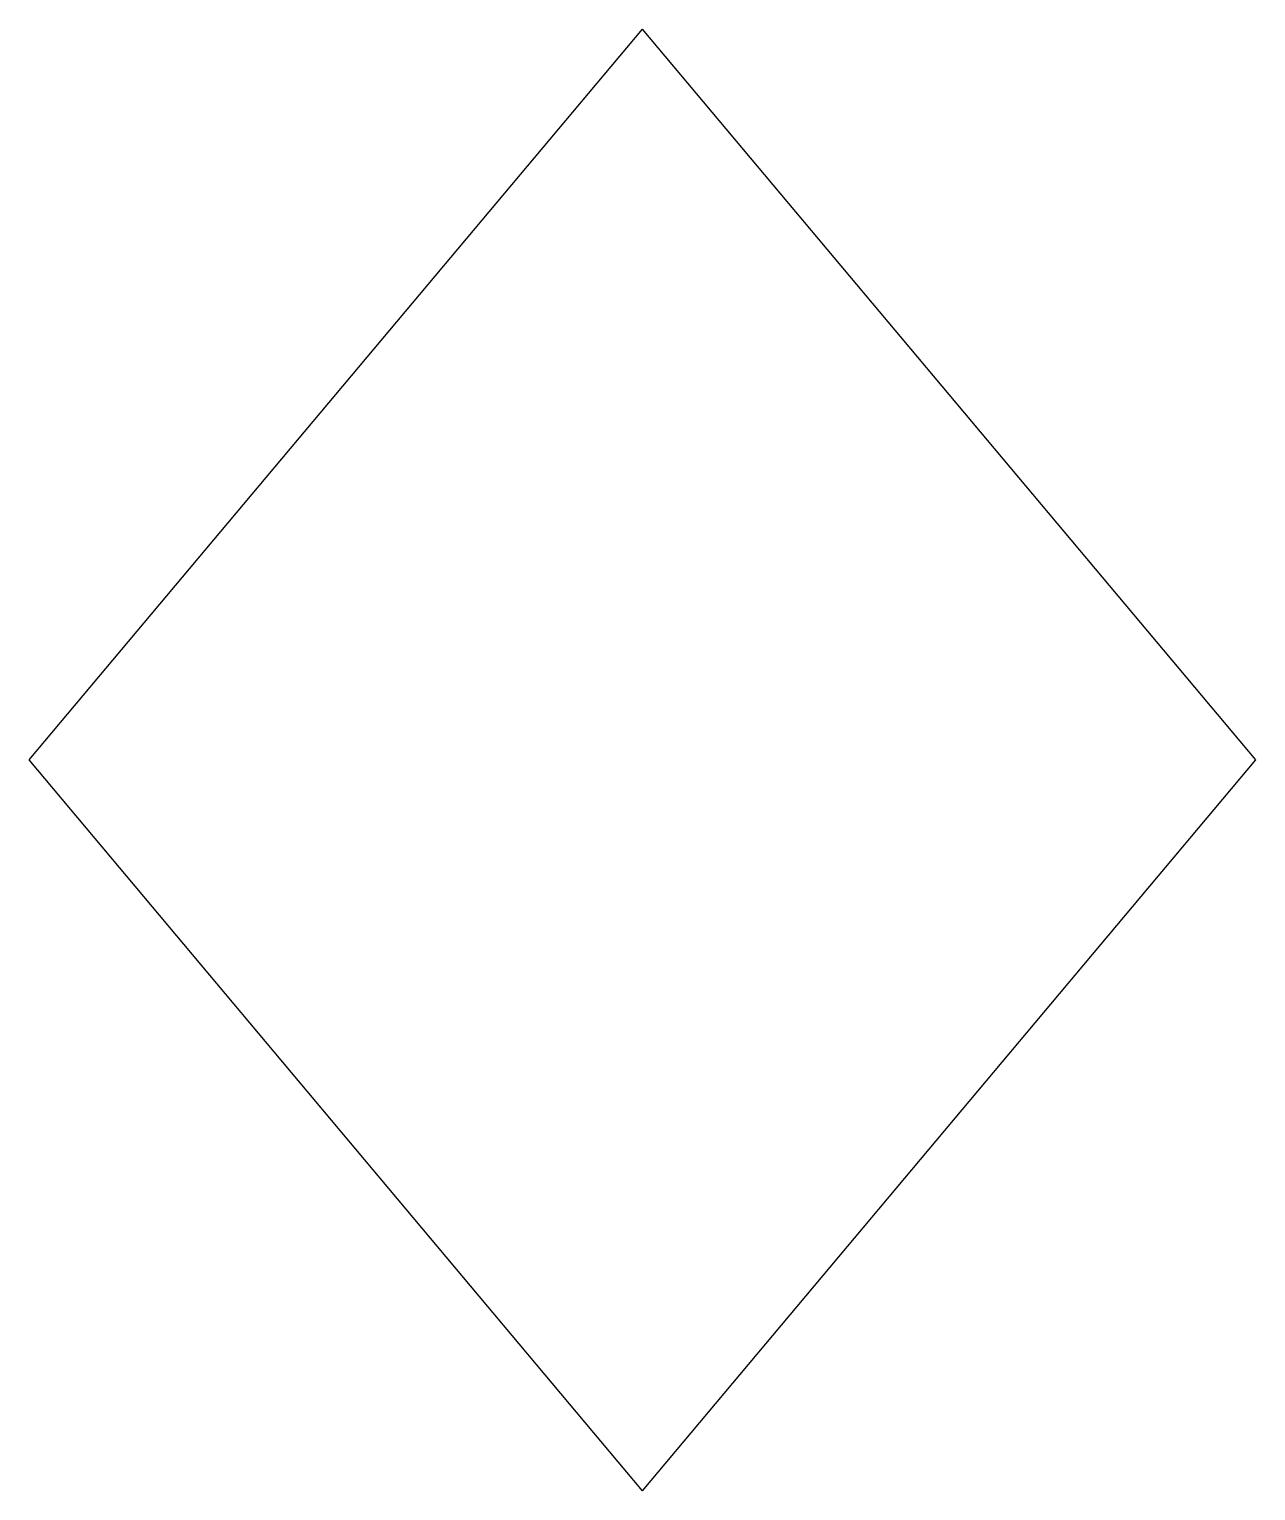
# Model space of a CAD drawing. Header units: millimetres. Extents: x 9.7 to 48.3, y -3 to 43.
import ezdxf

# ---------------------------------------------------------------- set-up
doc = ezdxf.new("R2010")
doc.units = ezdxf.units.MM
doc.layers.get('0').update_dxf_attribs({"lineweight": 25, "true_color": 0xffffff})

msp = doc.modelspace()

# ---------------------------------------------------------------- linework, layer by layer
for p, q in [((9.716, 20.019), (29, 43)), ((48.284, 20.019), (29, 43)), ((29, -2.963), (9.716, 20.019)), ((29, -2.963), (48.284, 20.019))]:
    msp.add_line(p, q)

doc.saveas('drawing.dxf')
